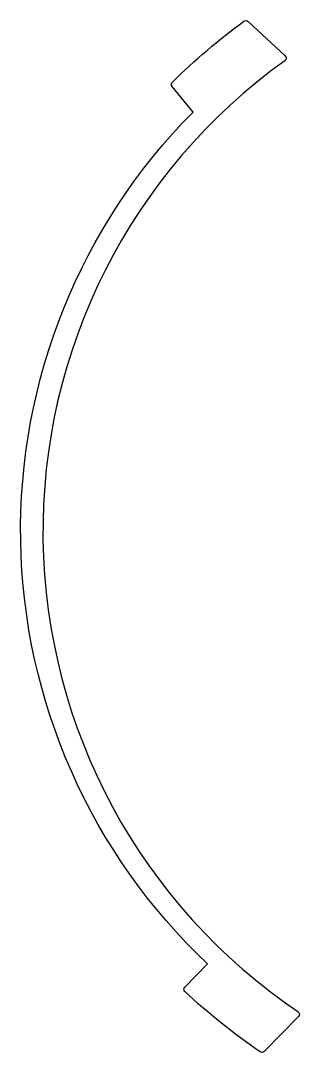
# Model space of a CAD drawing. Extents: x 173.2 to 195, y 165.2 to 246.
import ezdxf

# ---------------------------------------------------------------- set-up
doc = ezdxf.new("R2010")
doc.units = 0
doc.layers.add('ANA', color=220, linetype='CONTINUOUS')

msp = doc.modelspace()

# ---------------------------------------------------------------- linework, layer by layer
at = {"layer": 'ANA', "color": 0}
msp.add_lwpolyline([(187.798, 172.161, -0.421842), (186.659, 238.846), (185.02, 240.847, -0.387264), (185.038, 241.184, -0.037353), (190.65, 245.952, -0.358051), (190.967, 245.934), (193.873, 243.25, -0.475251), (193.849, 242.863, 0.522696), (194.877, 168.418, -0.468677), (194.915, 168.035), (192.235, 165.304, -0.363062), (191.915, 165.273, -0.038278), (186.023, 169.987, -0.421544), (186.015, 170.345)], format="xyb", close=True, dxfattribs=at)

doc.saveas('drawing.dxf')
